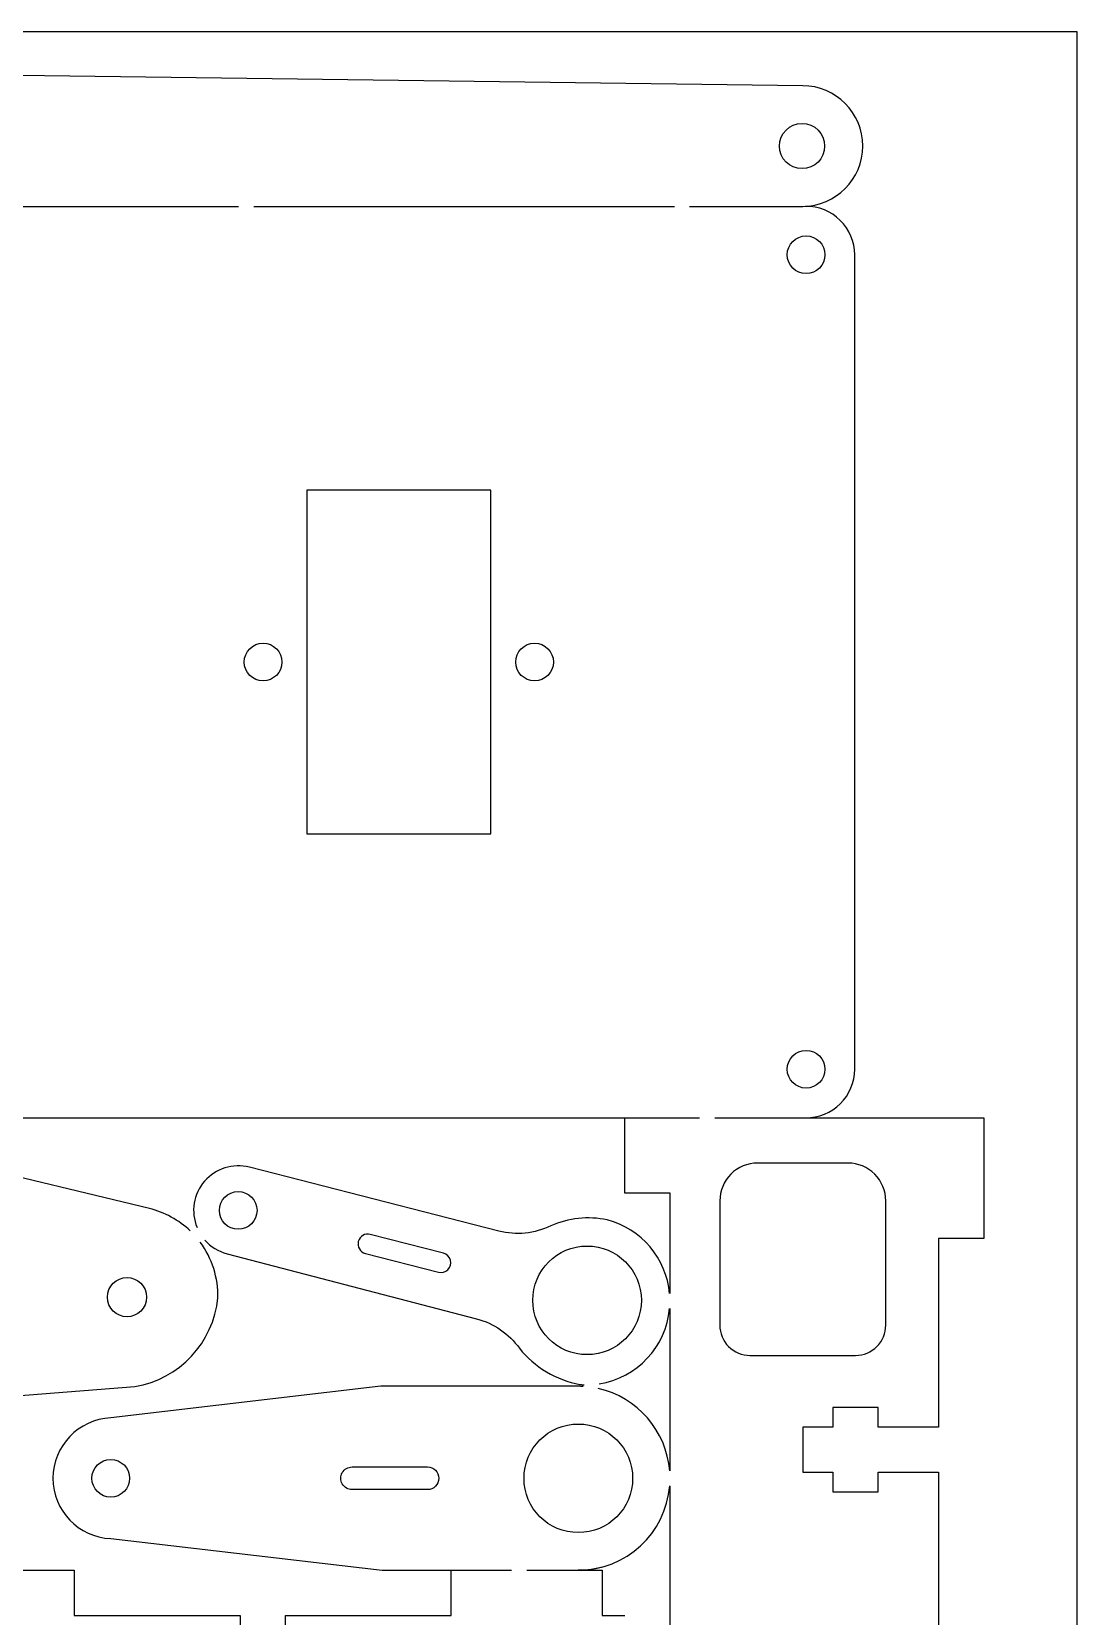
# Model space of a CAD drawing. Header units: millimetres. Extents: x 0 to 300, y 0 to 160.
# Drawn here: x 230.7 to 300, y 54.9 to 160 of the extents above; entities that cross this region are included whole.
import ezdxf

# ---------------------------------------------------------------- set-up
doc = ezdxf.new("R2010")
doc.units = ezdxf.units.MM
doc.header["$MEASUREMENT"] = 0
doc.layers.add('Layer 1', color=1, linetype='Continuous', true_color=0xff0000)
doc.layers.add('mesa de trabajo y auxiliares', color=7, linetype='Continuous', true_color=0xffffff)

msp = doc.modelspace()

# ---------------------------------------------------------------- linework, layer by layer
at = {"layer": 'Layer 1'}
for p, q in [((245.4, 148.42), (273.3, 148.42)), ((273, 64.58), (273, 75.34))]:
    msp.add_line(p, q, dxfattribs=at)
for points in [[(274.3, 148.42), (281.8, 148.42, 0.99345), (281.8, 156.42), (208.06, 157.39, -0.116261), (204.5, 158.28, 0.240149), (199.05, 158.3, -0.114507), (195.53, 157.45), (166.71, 157.17, 0.290118), (162.81, 153.9, 0.46164), (166.66, 149.17), (195.47, 148.52, -0.121881), (198.98, 147.62, 0.240131), (204.43, 147.58, -0.116261), (208, 148.42), (244.4, 148.42)], [(281.99, 87.99, 0.416551), (285.24, 91.21), (285.24, 145.21, 0.416317), (281.99, 148.42)], [(224.8, 91.21, 0.416554), (228.04, 87.99), (274.96, 87.99)], [(241.19, 80.49, 0.131329), (238.48, 81.98), (225.99, 84.99), (221.49, 84.99), (221.49, 87.99)], [(275.96, 87.99), (293.8, 87.99), (293.8, 79.99), (290.8, 79.99), (290.8, 67.49), (286.8, 67.49), (286.8, 68.79), (283.8, 68.79), (283.8, 67.49), (281.8, 67.49), (281.8, 64.49), (283.8, 64.49), (283.8, 63.19), (286.8, 63.19), (286.8, 64.49), (290.8, 64.49), (290.8, 49.99), (293.8, 49.99), (293.8, 40.99), (290.58, 40.99, 0.296631), (287.74, 39.03, 0.114632), (286.6, 33.99), (286.6, 27.99), (270, 27.99)], [(272.97, 76.34, 0.317033), (268.83, 81.22, 0.15755), (265.09, 80.83, -0.17798), (261.65, 80.48), (245.11, 84.71, 0.618249), (241.64, 80.72)], [(253.13, 80.26, 1), (252.8, 79), (257.65, 77.75)], [(257.65, 77.75, 1), (257.98, 79.01), (253.13, 80.26)], [(210, 69.08), (223.49, 69.08), (237.52, 70.18, 0.338538), (243.03, 76.05, 0.165469), (241.85, 79.74)], [(243.64, 78.98), (260.17, 74.66, -0.17798), (263.01, 72.71, 0.178601), (267.03, 70.31, 0.012791), (267.31, 70.29)], [(267.25, 70.18, 0.012521), (266.94, 70.19), (253.82, 70.19), (235.92, 68.09, 0.957995), (235.92, 60.09), (253.92, 57.99), (262.5, 57.99)], [(268.62, 58.23, -0.070355), (266.92, 57.99, 0.389221), (272.98, 63.59)]]:
    msp.add_lwpolyline(points, format="xyb", dxfattribs=at)
msp.add_lwpolyline([(261.12, 129.61), (248.92, 129.61), (248.92, 106.81), (261.12, 106.81)], close=True, dxfattribs=at)
for points in [[(273, 76.34), (273, 82.99), (270, 82.99), (270, 87.99)], [(203.5, 63.99), (216, 63.99), (216, 54.99), (223.5, 54.99), (223.5, 57.99), (233.5, 57.99), (233.5, 54.99), (244.5, 54.99), (244.5, 50.99), (243.2, 50.99), (243.2, 48.49), (244.5, 48.49), (244.5, 46.99), (247.5, 46.99), (247.5, 48.49), (248.8, 48.49), (248.8, 50.99), (247.5, 50.99), (247.5, 54.99), (258.5, 54.99), (258.5, 57.99)], [(270, 35.49), (273, 35.49), (273, 48.49), (277, 48.49), (277, 47.19), (280, 47.19), (280, 48.49), (282, 48.49), (282, 51.49), (280, 51.49), (280, 52.79), (277, 52.79), (277, 51.49), (273, 51.49), (273, 63.58)], [(263.5, 57.99), (268.5, 57.99), (268.5, 54.99), (270, 54.99)]]:
    msp.add_lwpolyline(points, dxfattribs=at)
for points in [[(276.3, 82.49), (276.3, 74.24, 0.414235), (278.3, 72.24), (285.3, 72.24, 0.414285), (287.3, 74.24), (287.3, 82.49, 0.41424), (284.8, 84.99), (278.8, 84.99, 0.414225)], [(251.92, 64.84), (256.92, 64.84, -0.9999), (256.92, 63.34), (251.92, 63.34, -1.000075)]]:
    msp.add_lwpolyline(points, format="xyb", close=True, dxfattribs=at)
for centre, radius in [((281.75, 152.42), 1.5), ((282.02, 145.21), 1.25), ((246.02, 118.21), 1.25), ((264.02, 118.21), 1.25), ((282.02, 91.21), 1.25), ((244.37, 81.85), 1.25), ((267.5, 75.89), 3.6), ((237, 76.1), 1.3), ((266.92, 64.09), 3.6), ((235.92, 64.09), 1.25)]:
    msp.add_circle(centre, radius, dxfattribs=at)
for centre, radius, start, end in [((244.37, 81.85), 2.96, 221.8239, 255.5432), ((267.44, 75.84), 5.55, 278.9764, 354.8416), ((266.9, 64.09), 6.1, 4.696, 77.3602)]:
    msp.add_arc(centre, radius, start, end, dxfattribs=at)
at = {"layer": 'mesa de trabajo y auxiliares'}
for p, q in [((300, 160), (140, 160)), ((300, 0), (300, 160))]:
    msp.add_line(p, q, dxfattribs=at)

doc.saveas('drawing.dxf')
